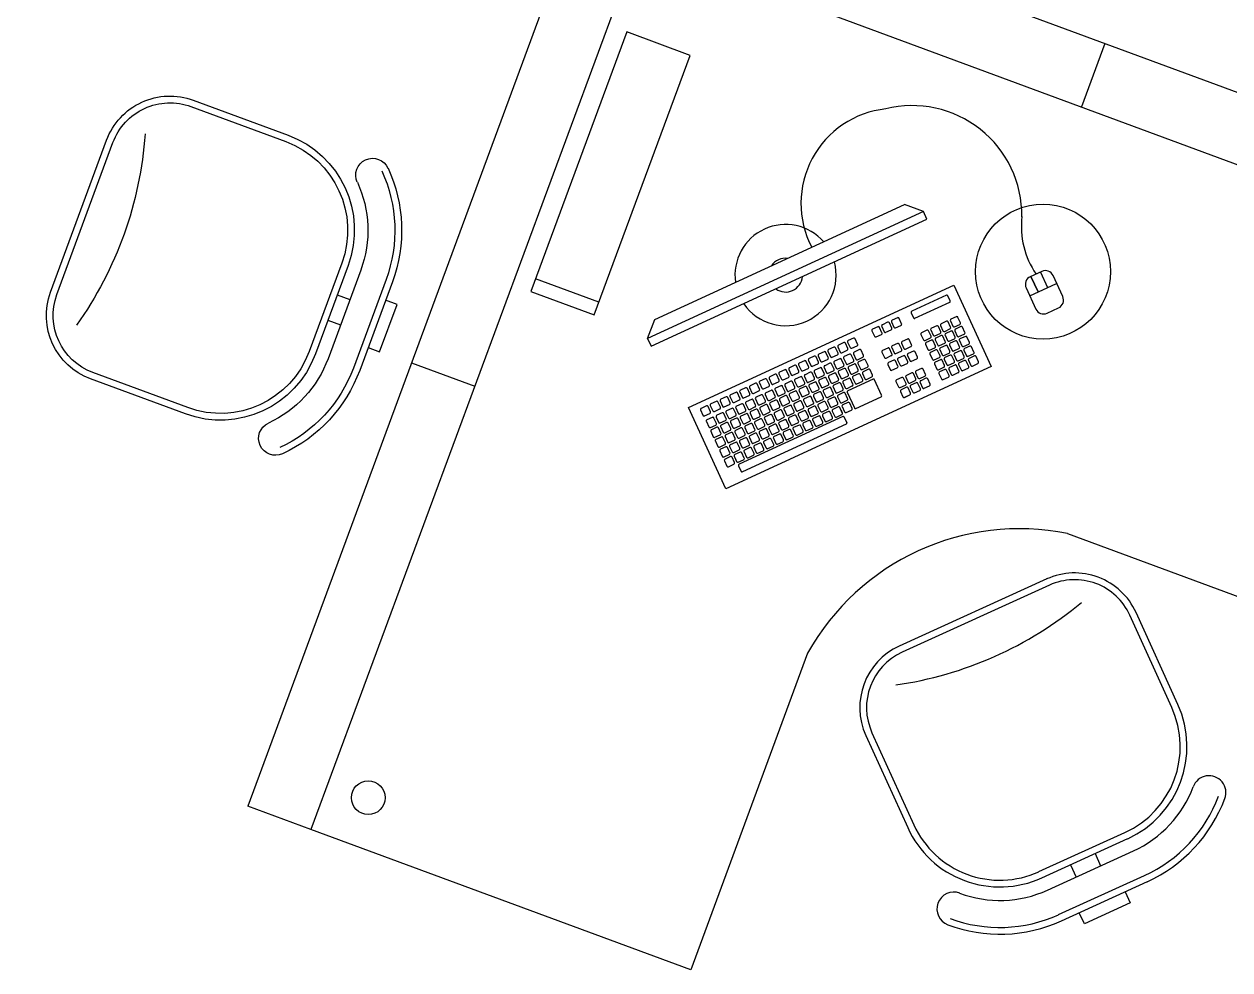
# Model space of a CAD drawing. Header units: millimetres. Extents: x 0 to 86.4, y -30.6 to 19.1.
# Drawn here: x 39.626 to 41.413, y -1.229 to 0.172 of the extents above; entities that cross this region are included whole.
import ezdxf

# ---------------------------------------------------------------- set-up
doc = ezdxf.new("R2010")
doc.units = ezdxf.units.MM
doc.layers.add('AR-MOB', color=2, linetype='Continuous')

# ---------------------------------------------------------------- blocks, each defined once
blk = doc.blocks.new('2 ESTACOES VERTOCAL')
at = {"color": 1}
for p, q in [((9.6849, 14.59), (10.2849, 14.5901)), ((9.685, 14.09), (9.6849, 14.59)), ((9.2018, 14.3242), (9.1024, 14.2256)), ((9.2511, 14.2745), (9.1517, 14.1759)), ((9.2109, 14.2488), (9.1968, 14.263)), ((9.5547, 14.1673), (9.4491, 14.2738)), ((9.1825, 14.2206), (9.1684, 14.2348)), ((9.3838, 13.871), (9.5542, 14.04)), ((9.1509, 13.978), (9.2565, 13.8715)), ((9.385, 13.79), (8.885, 13.7899)), ((10.1555, 13.7096), (10.2555, 13.7096))]:
    blk.add_line(p, q, dxfattribs=at)
at = {"color": 2, "linetype": 'Continuous'}
for p, q in [((10.285, 13.1901), (10.2849, 14.5901)), ((10.2849, 14.5901), (10.3849, 14.5901)), ((10.385, 13.1899), (10.3849, 14.5901)), ((10.3849, 13.89), (10.2849, 13.89)), ((10.285, 13.1901), (8.885, 13.1899)), ((9.585, 13.0899), (9.585, 13.19)), ((10.285, 13.0899), (8.885, 13.0899))]:
    blk.add_line(p, q, dxfattribs=at)
at = {"color": 2}
for p, q in [((9.1947, 14.3313), (9.0953, 14.2327)), ((9.1083, 14.2712), (9.1612, 14.3237)), ((9.1612, 14.3237), (9.174, 14.3108)), ((9.2299, 14.2958), (9.1305, 14.1972)), ((9.244, 14.2816), (9.1446, 14.183)), ((9.5618, 14.1743), (9.4562, 14.2808)), ((9.1211, 14.2583), (9.1083, 14.2712)), ((9.3908, 13.8639), (9.5612, 14.0329)), ((9.1438, 13.9709), (9.2494, 13.8644)), ((10.069, 13.735), (10.069, 13.705)), ((10.069, 13.705), (9.7808, 13.4168)), ((9.5598, 13.4791), (9.5288, 13.448)), ((9.5572, 13.4406), (9.5393, 13.4585)), ((9.5681, 13.4515), (9.5502, 13.4694)), ((9.5502, 13.4694), (9.5681, 13.4515)), ((9.7508, 13.4168), (9.7808, 13.4168))]:
    blk.add_line(p, q, dxfattribs=at)
at = {"color": 252}
for p, q in [((9.7489, 13.7518), (9.8685, 13.8714)), ((9.8773, 13.8649), (9.8708, 13.8714)), ((9.7576, 13.743), (9.8773, 13.8626)), ((9.8852, 13.857), (9.8821, 13.8601)), ((9.7554, 13.743), (9.7489, 13.7495)), ((9.7633, 13.7351), (9.7602, 13.7382)), ((9.7437, 13.7249), (9.7146, 13.6958)), ((9.764, 13.7069), (9.746, 13.7249)), ((9.7146, 13.6935), (9.7327, 13.6755)), ((9.7349, 13.6755), (9.764, 13.7046)), ((9.6786, 13.6815), (9.6816, 13.6845)), ((9.6873, 13.6727), (9.6904, 13.6757)), ((9.7079, 13.5694), (9.6678, 13.5293)), ((9.716, 13.5636), (9.7101, 13.5694)), ((9.6759, 13.5212), (9.716, 13.5613)), ((9.6678, 13.5271), (9.6736, 13.5212))]:
    blk.add_line(p, q, dxfattribs=at)
at = {"color": 2}
blk.add_lwpolyline([(9.5769, 13.5972), (9.883, 13.9033), (9.9767, 13.8096), (9.6706, 13.5035)], close=True, dxfattribs=at)
at = {"color": 252}
for points in [[(9.8996, 13.8653), (9.8934, 13.8714, 0.414214), (9.8908, 13.8714), (9.8847, 13.8653, 0.414214), (9.8847, 13.8626), (9.8908, 13.8565, 0.414214), (9.8934, 13.8565), (9.8996, 13.8626, 0.414214)], [(9.8882, 13.854), (9.8821, 13.8601, 0.414214), (9.8795, 13.8601), (9.8733, 13.854, 0.414214), (9.8733, 13.8513), (9.8795, 13.8452, 0.414214), (9.8821, 13.8452), (9.8882, 13.8513, 0.414214)], [(9.9109, 13.854), (9.9048, 13.8601, 0.414214), (9.9021, 13.8601), (9.896, 13.854, 0.414214), (9.896, 13.8513), (9.9021, 13.8452, 0.414214), (9.9048, 13.8452), (9.9109, 13.8513, 0.414214)], [(9.8656, 13.8313), (9.8595, 13.8375, 0.414214), (9.8568, 13.8375), (9.8507, 13.8313, 0.414214), (9.8507, 13.8287), (9.8568, 13.8226, 0.414214), (9.8595, 13.8226), (9.8656, 13.8287, 0.414214)], [(9.8769, 13.8427), (9.8708, 13.8488, 0.414214), (9.8681, 13.8488), (9.862, 13.8427, 0.414214), (9.862, 13.84), (9.8681, 13.8339, 0.414214), (9.8708, 13.8339), (9.8769, 13.84, 0.414214)], [(9.8882, 13.8313), (9.8821, 13.8375, 0.414214), (9.8795, 13.8375), (9.8733, 13.8313, 0.414214), (9.8733, 13.8287), (9.8795, 13.8226, 0.414214), (9.8821, 13.8226), (9.8882, 13.8287, 0.414214)], [(9.8996, 13.8427), (9.8934, 13.8488, 0.414214), (9.8908, 13.8488), (9.8847, 13.8427, 0.414214), (9.8847, 13.84), (9.8908, 13.8339, 0.414214), (9.8934, 13.8339), (9.8996, 13.84, 0.414214)], [(9.9109, 13.8313), (9.9048, 13.8375, 0.414214), (9.9021, 13.8375), (9.896, 13.8313, 0.414214), (9.896, 13.8287), (9.9021, 13.8226, 0.414214), (9.9048, 13.8226), (9.9109, 13.8287, 0.414214)], [(9.9222, 13.8427), (9.9161, 13.8488, 0.414214), (9.9134, 13.8488), (9.9073, 13.8427, 0.414214), (9.9073, 13.84), (9.9134, 13.8339, 0.414214), (9.9161, 13.8339), (9.9222, 13.84, 0.414214)], [(9.9335, 13.8313), (9.9274, 13.8375, 0.414214), (9.9247, 13.8375), (9.9186, 13.8313, 0.414214), (9.9186, 13.8287), (9.9247, 13.8226, 0.414214), (9.9274, 13.8226), (9.9335, 13.8287, 0.414214)], [(9.843, 13.8087), (9.8369, 13.8148, 0.414214), (9.8342, 13.8148), (9.8281, 13.8087, 0.414214), (9.8281, 13.806), (9.8342, 13.7999, 0.414214), (9.8369, 13.7999), (9.843, 13.806, 0.414214)], [(9.8543, 13.82), (9.8482, 13.8261, 0.414214), (9.8455, 13.8261), (9.8394, 13.82, 0.414214), (9.8394, 13.8174), (9.8455, 13.8112, 0.414214), (9.8482, 13.8112), (9.8543, 13.8174, 0.414214)], [(9.8656, 13.8087), (9.8595, 13.8148, 0.414214), (9.8568, 13.8148), (9.8507, 13.8087, 0.414214), (9.8507, 13.806), (9.8568, 13.7999, 0.414214), (9.8595, 13.7999), (9.8656, 13.806, 0.414214)], [(9.8769, 13.82), (9.8708, 13.8261, 0.414214), (9.8681, 13.8261), (9.862, 13.82, 0.414214), (9.862, 13.8174), (9.8681, 13.8112, 0.414214), (9.8708, 13.8112), (9.8769, 13.8174, 0.414214)], [(9.8882, 13.8087), (9.8821, 13.8148, 0.414214), (9.8795, 13.8148), (9.8733, 13.8087, 0.414214), (9.8733, 13.806), (9.8795, 13.7999, 0.414214), (9.8821, 13.7999), (9.8882, 13.806, 0.414214)], [(9.8996, 13.82), (9.8934, 13.8261, 0.414214), (9.8908, 13.8261), (9.8847, 13.82, 0.414214), (9.8847, 13.8174), (9.8908, 13.8112, 0.414214), (9.8934, 13.8112), (9.8996, 13.8174, 0.414214)], [(9.9109, 13.8087), (9.9048, 13.8148, 0.414214), (9.9021, 13.8148), (9.896, 13.8087, 0.414214), (9.896, 13.806), (9.9021, 13.7999, 0.414214), (9.9048, 13.7999), (9.9109, 13.806, 0.414214)], [(9.9222, 13.82), (9.9161, 13.8261, 0.414214), (9.9134, 13.8261), (9.9073, 13.82, 0.414214), (9.9073, 13.8174), (9.9134, 13.8112, 0.414214), (9.9161, 13.8112), (9.9222, 13.8174, 0.414214)], [(9.9335, 13.8087), (9.9274, 13.8148, 0.414214), (9.9247, 13.8148), (9.9186, 13.8087, 0.414214), (9.9186, 13.806), (9.9247, 13.7999, 0.414214), (9.9274, 13.7999), (9.9335, 13.806, 0.414214)], [(9.9448, 13.82), (9.9387, 13.8261, 0.414214), (9.936, 13.8261), (9.9299, 13.82, 0.414214), (9.9299, 13.8174), (9.936, 13.8112, 0.414214), (9.9387, 13.8112), (9.9448, 13.8174, 0.414214)], [(9.8317, 13.7974), (9.8256, 13.8035, 0.414214), (9.8229, 13.8035), (9.8168, 13.7974, 0.414214), (9.8168, 13.7947), (9.8229, 13.7886, 0.414214), (9.8256, 13.7886), (9.8317, 13.7947, 0.414214)], [(9.8543, 13.7974), (9.8482, 13.8035, 0.414214), (9.8455, 13.8035), (9.8394, 13.7974, 0.414214), (9.8394, 13.7947), (9.8455, 13.7886, 0.414214), (9.8482, 13.7886), (9.8543, 13.7947, 0.414214)], [(9.8769, 13.7974), (9.8708, 13.8035, 0.414214), (9.8681, 13.8035), (9.862, 13.7974, 0.414214), (9.862, 13.7947), (9.8681, 13.7886, 0.414214), (9.8708, 13.7886), (9.8769, 13.7947, 0.414214)], [(9.8996, 13.7974), (9.8934, 13.8035, 0.414214), (9.8908, 13.8035), (9.8847, 13.7974, 0.414214), (9.8847, 13.7947), (9.8908, 13.7886, 0.414214), (9.8934, 13.7886), (9.8996, 13.7947, 0.414214)], [(9.9222, 13.7974), (9.9161, 13.8035, 0.414214), (9.9134, 13.8035), (9.9073, 13.7974, 0.414214), (9.9073, 13.7947), (9.9134, 13.7886, 0.414214), (9.9161, 13.7886), (9.9222, 13.7947, 0.414214)], [(9.9476, 13.7957), (9.9414, 13.8018, 0.414214), (9.9388, 13.8018), (9.9326, 13.7957, 0.414214), (9.9326, 13.793), (9.9388, 13.7869, 0.414214), (9.9414, 13.7869), (9.9476, 13.793, 0.414214)], [(9.9589, 13.807), (9.9528, 13.8131, 0.414214), (9.9501, 13.8131), (9.944, 13.807, 0.414214), (9.944, 13.8043), (9.9501, 13.7982, 0.414214), (9.9528, 13.7982), (9.9589, 13.8044, 0.414214)], [(9.809, 13.7748), (9.8029, 13.7809, 0.414214), (9.8003, 13.7809), (9.7941, 13.7748, 0.414214), (9.7941, 13.7721), (9.8003, 13.766, 0.414214), (9.8029, 13.766), (9.809, 13.7721, 0.414214)], [(9.8204, 13.7861), (9.8143, 13.7922, 0.414214), (9.8116, 13.7922), (9.8055, 13.7861, 0.414214), (9.8055, 13.7834), (9.8116, 13.7773, 0.414214), (9.8142, 13.7773), (9.8204, 13.7834, 0.414214)], [(9.8317, 13.7748), (9.8256, 13.7809, 0.414214), (9.8229, 13.7809), (9.8168, 13.7748, 0.414214), (9.8168, 13.7721), (9.8229, 13.766, 0.414214), (9.8256, 13.766), (9.8317, 13.7721, 0.414214)], [(9.843, 13.7861), (9.8369, 13.7922, 0.414214), (9.8342, 13.7922), (9.8281, 13.7861, 0.414214), (9.8281, 13.7834), (9.8342, 13.7773, 0.414214), (9.8369, 13.7773), (9.843, 13.7834, 0.414214)], [(9.8543, 13.7748), (9.8482, 13.7809, 0.414214), (9.8455, 13.7809), (9.8394, 13.7748, 0.414214), (9.8394, 13.7721), (9.8455, 13.766, 0.414214), (9.8482, 13.766), (9.8543, 13.7721, 0.414214)], [(9.8656, 13.7861), (9.8595, 13.7922, 0.414214), (9.8568, 13.7922), (9.8507, 13.7861, 0.414214), (9.8507, 13.7834), (9.8568, 13.7773, 0.414214), (9.8595, 13.7773), (9.8656, 13.7834, 0.414214)], [(9.8769, 13.7748), (9.8708, 13.7809, 0.414214), (9.8681, 13.7809), (9.862, 13.7748, 0.414214), (9.862, 13.7721), (9.8681, 13.766, 0.414214), (9.8708, 13.766), (9.8769, 13.7721, 0.414214)], [(9.8882, 13.7861), (9.8821, 13.7922, 0.414214), (9.8795, 13.7922), (9.8733, 13.7861, 0.414214), (9.8733, 13.7834), (9.8795, 13.7773, 0.414214), (9.8821, 13.7773), (9.8882, 13.7834, 0.414214)], [(9.8996, 13.7748), (9.8934, 13.7809, 0.414214), (9.8908, 13.7809), (9.8847, 13.7748, 0.414214), (9.8847, 13.7721), (9.8908, 13.766, 0.414214), (9.8934, 13.766), (9.8996, 13.7721, 0.414214)], [(9.9109, 13.7861), (9.9048, 13.7922, 0.414214), (9.9021, 13.7922), (9.896, 13.7861, 0.414214), (9.896, 13.7834), (9.9021, 13.7773, 0.414214), (9.9048, 13.7773), (9.9109, 13.7834, 0.414214)], [(9.9249, 13.7731), (9.9188, 13.7792, 0.414214), (9.9161, 13.7792), (9.91, 13.7731, 0.414214), (9.91, 13.7704), (9.9161, 13.7643, 0.414214), (9.9188, 13.7643), (9.9249, 13.7704, 0.414214)], [(9.9362, 13.7844), (9.9301, 13.7905, 0.414214), (9.9274, 13.7905), (9.9213, 13.7844, 0.414214), (9.9213, 13.7817), (9.9274, 13.7756, 0.414214), (9.9301, 13.7756), (9.9362, 13.7817, 0.414214)], [(9.7977, 13.7635), (9.7916, 13.7696, 0.414214), (9.7889, 13.7696), (9.7828, 13.7635, 0.414214), (9.7828, 13.7608), (9.7889, 13.7547, 0.414214), (9.7916, 13.7547), (9.7977, 13.7608, 0.414214)], [(9.8204, 13.7635), (9.8143, 13.7696, 0.414214), (9.8116, 13.7696), (9.8055, 13.7635, 0.414214), (9.8055, 13.7608), (9.8116, 13.7547, 0.414214), (9.8142, 13.7547), (9.8204, 13.7608, 0.414214)], [(9.843, 13.7635), (9.8369, 13.7696, 0.414214), (9.8342, 13.7696), (9.8281, 13.7635, 0.414214), (9.8281, 13.7608), (9.8342, 13.7547, 0.414214), (9.8369, 13.7547), (9.843, 13.7608, 0.414214)], [(9.8656, 13.7635), (9.8595, 13.7696, 0.414214), (9.8568, 13.7696), (9.8507, 13.7635, 0.414214), (9.8507, 13.7608), (9.8568, 13.7547, 0.414214), (9.8595, 13.7547), (9.8656, 13.7608, 0.414214)], [(9.8882, 13.7635), (9.8821, 13.7696, 0.414214), (9.8795, 13.7696), (9.8733, 13.7635, 0.414214), (9.8733, 13.7608), (9.8795, 13.7547, 0.414214), (9.8821, 13.7547), (9.8882, 13.7608, 0.414214)], [(9.9136, 13.7618), (9.9075, 13.7679, 0.414214), (9.9048, 13.7679), (9.8987, 13.7618, 0.414214), (9.8987, 13.7591), (9.9048, 13.753, 0.414214), (9.9075, 13.753), (9.9136, 13.7591, 0.414214)], [(9.7751, 13.7408), (9.769, 13.747, 0.414214), (9.7663, 13.747), (9.7602, 13.7408, 0.414214), (9.7602, 13.7382), (9.7663, 13.732, 0.414214), (9.769, 13.732), (9.7751, 13.7382, 0.414214)], [(9.7864, 13.7522), (9.7803, 13.7583, 0.414214), (9.7776, 13.7583), (9.7715, 13.7521, 0.414214), (9.7715, 13.7495), (9.7776, 13.7434, 0.414214), (9.7803, 13.7434), (9.7864, 13.7495, 0.414214)], [(9.7977, 13.7408), (9.7916, 13.747, 0.414214), (9.7889, 13.747), (9.7828, 13.7408, 0.414214), (9.7828, 13.7382), (9.7889, 13.732, 0.414214), (9.7916, 13.732), (9.7977, 13.7382, 0.414214)], [(9.809, 13.7522), (9.8029, 13.7583, 0.414214), (9.8003, 13.7583), (9.7941, 13.7521, 0.414214), (9.7941, 13.7495), (9.8003, 13.7434, 0.414214), (9.8029, 13.7434), (9.809, 13.7495, 0.414214)], [(9.8204, 13.7408), (9.8143, 13.747, 0.414214), (9.8116, 13.747), (9.8055, 13.7408, 0.414214), (9.8055, 13.7382), (9.8116, 13.732, 0.414214), (9.8142, 13.732), (9.8204, 13.7382, 0.414214)], [(9.8317, 13.7522), (9.8256, 13.7583, 0.414214), (9.8229, 13.7583), (9.8168, 13.7521, 0.414214), (9.8168, 13.7495), (9.8229, 13.7434, 0.414214), (9.8256, 13.7434), (9.8317, 13.7495, 0.414214)], [(9.843, 13.7408), (9.8369, 13.747, 0.414214), (9.8342, 13.747), (9.8281, 13.7408, 0.414214), (9.8281, 13.7382), (9.8342, 13.732, 0.414214), (9.8369, 13.732), (9.843, 13.7382, 0.414214)], [(9.8543, 13.7522), (9.8482, 13.7583, 0.414214), (9.8455, 13.7583), (9.8394, 13.7521, 0.414214), (9.8394, 13.7495), (9.8455, 13.7434, 0.414214), (9.8482, 13.7434), (9.8543, 13.7495, 0.414214)], [(9.8656, 13.7408), (9.8595, 13.747, 0.414214), (9.8568, 13.747), (9.8507, 13.7408, 0.414214), (9.8507, 13.7382), (9.8568, 13.732, 0.414214), (9.8595, 13.732), (9.8656, 13.7382, 0.414214)], [(9.8769, 13.7522), (9.8708, 13.7583, 0.414214), (9.8681, 13.7583), (9.862, 13.7521, 0.414214), (9.862, 13.7495), (9.8681, 13.7434, 0.414214), (9.8708, 13.7434), (9.8769, 13.7495, 0.414214)], [(9.891, 13.7391), (9.8849, 13.7453, 0.414214), (9.8822, 13.7453), (9.8761, 13.7391, 0.414214), (9.8761, 13.7365), (9.8822, 13.7304, 0.414214), (9.8849, 13.7304), (9.891, 13.7365, 0.414214)], [(9.9023, 13.7505), (9.8962, 13.7566, 0.414214), (9.8935, 13.7566), (9.8874, 13.7505, 0.414214), (9.8874, 13.7478), (9.8935, 13.7417, 0.414214), (9.8962, 13.7417), (9.9023, 13.7478, 0.414214)], [(9.7638, 13.7295), (9.7577, 13.7356, 0.414214), (9.755, 13.7356), (9.7489, 13.7295, 0.414214), (9.7489, 13.7268), (9.755, 13.7207, 0.414214), (9.7577, 13.7207), (9.7638, 13.7268, 0.414214)], [(9.7864, 13.7295), (9.7803, 13.7356, 0.414214), (9.7776, 13.7356), (9.7715, 13.7295, 0.414214), (9.7715, 13.7268), (9.7776, 13.7207, 0.414214), (9.7803, 13.7207), (9.7864, 13.7268, 0.414214)], [(9.809, 13.7295), (9.8029, 13.7356, 0.414214), (9.8003, 13.7356), (9.7941, 13.7295, 0.414214), (9.7941, 13.7268), (9.8003, 13.7207, 0.414214), (9.8029, 13.7207), (9.809, 13.7268, 0.414214)], [(9.8317, 13.7295), (9.8256, 13.7356, 0.414214), (9.8229, 13.7356), (9.8168, 13.7295, 0.414214), (9.8168, 13.7268), (9.8229, 13.7207, 0.414214), (9.8256, 13.7207), (9.8317, 13.7268, 0.414214)], [(9.8543, 13.7295), (9.8482, 13.7356, 0.414214), (9.8455, 13.7356), (9.8394, 13.7295, 0.414214), (9.8394, 13.7268), (9.8455, 13.7207, 0.414214), (9.8482, 13.7207), (9.8543, 13.7268, 0.414214)], [(9.8797, 13.7278), (9.8736, 13.7339, 0.414214), (9.8709, 13.7339), (9.8648, 13.7278, 0.414214), (9.8648, 13.7252), (9.8709, 13.719, 0.414214), (9.8736, 13.719), (9.8797, 13.7252, 0.414214)], [(9.7751, 13.7182), (9.769, 13.7243, 0.414214), (9.7663, 13.7243), (9.7602, 13.7182, 0.414214), (9.7602, 13.7155), (9.7663, 13.7094, 0.414214), (9.769, 13.7094), (9.7751, 13.7155, 0.414214)], [(9.7864, 13.7069), (9.7803, 13.713, 0.414214), (9.7776, 13.713), (9.7715, 13.7069, 0.414214), (9.7715, 13.7042), (9.7776, 13.6981, 0.414214), (9.7803, 13.6981), (9.7864, 13.7042, 0.414214)], [(9.7977, 13.7182), (9.7916, 13.7243, 0.414214), (9.7889, 13.7243), (9.7828, 13.7182, 0.414214), (9.7828, 13.7155), (9.7889, 13.7094, 0.414214), (9.7916, 13.7094), (9.7977, 13.7155, 0.414214)], [(9.809, 13.7069), (9.8029, 13.713, 0.414214), (9.8003, 13.713), (9.7941, 13.7069, 0.414214), (9.7941, 13.7042), (9.8003, 13.6981, 0.414214), (9.8029, 13.6981), (9.809, 13.7042, 0.414214)], [(9.8204, 13.7182), (9.8143, 13.7243, 0.414214), (9.8116, 13.7243), (9.8055, 13.7182, 0.414214), (9.8055, 13.7155), (9.8116, 13.7094, 0.414214), (9.8142, 13.7094), (9.8204, 13.7155, 0.414214)], [(9.8317, 13.7069), (9.8256, 13.713, 0.414214), (9.8229, 13.713), (9.8168, 13.7069, 0.414214), (9.8168, 13.7042), (9.8229, 13.6981, 0.414214), (9.8256, 13.6981), (9.8317, 13.7042, 0.414214)], [(9.843, 13.7182), (9.8369, 13.7243, 0.414214), (9.8342, 13.7243), (9.8281, 13.7182, 0.414214), (9.8281, 13.7155), (9.8342, 13.7094, 0.414214), (9.8369, 13.7094), (9.843, 13.7155, 0.414214)], [(9.857, 13.7052), (9.8509, 13.7113, 0.414214), (9.8483, 13.7113), (9.8421, 13.7052, 0.414214), (9.8421, 13.7025), (9.8483, 13.6964, 0.414214), (9.8509, 13.6964), (9.857, 13.7025, 0.414214)], [(9.8684, 13.7165), (9.8622, 13.7226, 0.414214), (9.8596, 13.7226), (9.8535, 13.7165, 0.414214), (9.8535, 13.7138), (9.8596, 13.7077, 0.414214), (9.8622, 13.7077), (9.8684, 13.7138, 0.414214)], [(9.7638, 13.6843), (9.7577, 13.6904, 0.414214), (9.755, 13.6904), (9.7489, 13.6843, 0.414214), (9.7489, 13.6816), (9.755, 13.6755, 0.414214), (9.7577, 13.6755), (9.7638, 13.6816, 0.414214)], [(9.7751, 13.6956), (9.769, 13.7017, 0.414214), (9.7663, 13.7017), (9.7602, 13.6956, 0.414214), (9.7602, 13.6929), (9.7663, 13.6868, 0.414214), (9.769, 13.6868), (9.7751, 13.6929, 0.414214)], [(9.7864, 13.6843), (9.7803, 13.6904, 0.414214), (9.7776, 13.6904), (9.7715, 13.6843, 0.414214), (9.7715, 13.6816), (9.7776, 13.6755, 0.414214), (9.7803, 13.6755), (9.7864, 13.6816, 0.414214)], [(9.7977, 13.6956), (9.7916, 13.7017, 0.414214), (9.7889, 13.7017), (9.7828, 13.6956, 0.414214), (9.7828, 13.6929), (9.7889, 13.6868, 0.414214), (9.7916, 13.6868), (9.7977, 13.6929, 0.414214)], [(9.809, 13.6843), (9.8029, 13.6904, 0.414214), (9.8003, 13.6904), (9.7941, 13.6843, 0.414214), (9.7941, 13.6816), (9.8003, 13.6755, 0.414214), (9.8029, 13.6755), (9.809, 13.6816, 0.414214)], [(9.8204, 13.6956), (9.8143, 13.7017, 0.414214), (9.8116, 13.7017), (9.8055, 13.6956, 0.414214), (9.8055, 13.6929), (9.8116, 13.6868, 0.414214), (9.8142, 13.6868), (9.8204, 13.6929, 0.414214)], [(9.8457, 13.6939), (9.8396, 13.7, 0.414214), (9.8369, 13.7), (9.8308, 13.6939, 0.414214), (9.8308, 13.6912), (9.8369, 13.6851, 0.414214), (9.8396, 13.6851), (9.8457, 13.6912, 0.414214)], [(9.6791, 13.6671), (9.673, 13.6732, 0.414214), (9.6703, 13.6732), (9.6642, 13.6671, 0.414214), (9.6642, 13.6644), (9.6703, 13.6583, 0.414214), (9.673, 13.6583), (9.6791, 13.6644, 0.414214)], [(9.6904, 13.6784), (9.6843, 13.6845, 0.414214), (9.6816, 13.6845), (9.6755, 13.6784, 0.414214), (9.6755, 13.6757), (9.6816, 13.6696, 0.414214), (9.6843, 13.6696), (9.6904, 13.6757, 0.414214)], [(9.7017, 13.6671), (9.6956, 13.6732, 0.414214), (9.6929, 13.6732), (9.6868, 13.6671, 0.414214), (9.6868, 13.6644), (9.6929, 13.6583, 0.414214), (9.6956, 13.6583), (9.7017, 13.6644, 0.414214)], [(9.7525, 13.673), (9.7464, 13.6791, 0.414214), (9.7437, 13.6791), (9.7376, 13.673, 0.414214), (9.7376, 13.6703), (9.7437, 13.6642, 0.414214), (9.7464, 13.6642), (9.7525, 13.6703, 0.414214)], [(9.7751, 13.673), (9.769, 13.6791, 0.414214), (9.7663, 13.6791), (9.7602, 13.673, 0.414214), (9.7602, 13.6703), (9.7663, 13.6642, 0.414214), (9.769, 13.6642), (9.7751, 13.6703, 0.414214)], [(9.7977, 13.673), (9.7916, 13.6791, 0.414214), (9.7889, 13.6791), (9.7828, 13.673, 0.414214), (9.7828, 13.6703), (9.7889, 13.6642, 0.414214), (9.7916, 13.6642), (9.7977, 13.6703, 0.414214)], [(9.8231, 13.6713), (9.817, 13.6774, 0.414214), (9.8143, 13.6774), (9.8082, 13.6713, 0.414214), (9.8082, 13.6686), (9.8143, 13.6625, 0.414214), (9.817, 13.6625), (9.8231, 13.6686, 0.414214)], [(9.8344, 13.6826), (9.8283, 13.6887, 0.414214), (9.8256, 13.6887), (9.8195, 13.6826, 0.414214), (9.8195, 13.6799), (9.8256, 13.6738, 0.414214), (9.8283, 13.6738), (9.8344, 13.6799, 0.414214)], [(9.6678, 13.6558), (9.6617, 13.6619, 0.414214), (9.659, 13.6619), (9.6529, 13.6558, 0.414214), (9.6529, 13.6531), (9.659, 13.647, 0.414214), (9.6617, 13.647), (9.6678, 13.6531, 0.414214)], [(9.6904, 13.6558), (9.6843, 13.6619, 0.414214), (9.6816, 13.6619), (9.6755, 13.6558, 0.414214), (9.6755, 13.6531), (9.6816, 13.647, 0.414214), (9.6843, 13.647), (9.6904, 13.6531, 0.414214)], [(9.7638, 13.6616), (9.7577, 13.6678, 0.414214), (9.755, 13.6678), (9.7489, 13.6616, 0.414214), (9.7489, 13.659), (9.755, 13.6529, 0.414214), (9.7577, 13.6529), (9.7638, 13.659, 0.414214)], [(9.7751, 13.6503), (9.769, 13.6564, 0.414214), (9.7663, 13.6564), (9.7602, 13.6503, 0.414214), (9.7602, 13.6476), (9.7663, 13.6415, 0.414214), (9.769, 13.6415), (9.7751, 13.6477, 0.414214)], [(9.7864, 13.6616), (9.7803, 13.6678, 0.414214), (9.7776, 13.6678), (9.7715, 13.6616, 0.414214), (9.7715, 13.659), (9.7776, 13.6529, 0.414214), (9.7803, 13.6529), (9.7864, 13.659, 0.414214)], [(9.8005, 13.6486), (9.7944, 13.6547, 0.414214), (9.7917, 13.6547), (9.7856, 13.6486, 0.414214), (9.7856, 13.646), (9.7917, 13.6398, 0.414214), (9.7944, 13.6398), (9.8005, 13.646, 0.414214)], [(9.8118, 13.66), (9.8057, 13.6661, 0.414214), (9.803, 13.6661), (9.7969, 13.6599, 0.414214), (9.7969, 13.6573), (9.803, 13.6512, 0.414214), (9.8057, 13.6512), (9.8118, 13.6573, 0.414214)], [(9.646, 13.6339), (9.6399, 13.6401, 0.414214), (9.6372, 13.6401), (9.6311, 13.6339, 0.414214), (9.6311, 13.6313), (9.6372, 13.6251, 0.414214), (9.6399, 13.6251), (9.646, 13.6313, 0.414214)], [(9.6791, 13.6445), (9.673, 13.6506, 0.414214), (9.6703, 13.6506), (9.6642, 13.6445, 0.414214), (9.6642, 13.6418), (9.6703, 13.6357, 0.414214), (9.673, 13.6357), (9.6791, 13.6418, 0.414214)], [(9.7106, 13.636), (9.7045, 13.6421, 0.414214), (9.7018, 13.6421), (9.6957, 13.636, 0.414214), (9.6957, 13.6333), (9.7018, 13.6272, 0.414214), (9.7045, 13.6272), (9.7106, 13.6333, 0.414214)], [(9.7219, 13.6473), (9.7158, 13.6534, 0.414214), (9.7131, 13.6534), (9.707, 13.6473, 0.414214), (9.707, 13.6446), (9.7131, 13.6385, 0.414214), (9.7158, 13.6385), (9.7219, 13.6446, 0.414214)], [(9.7364, 13.6334), (9.7303, 13.6395, 0.414214), (9.7276, 13.6395), (9.7215, 13.6334, 0.414214), (9.7215, 13.6307), (9.7276, 13.6246, 0.414214), (9.7303, 13.6246), (9.7364, 13.6307, 0.414214)], [(9.7892, 13.6373), (9.783, 13.6434, 0.414214), (9.7804, 13.6434), (9.7743, 13.6373, 0.414214), (9.7743, 13.6346), (9.7804, 13.6285, 0.414214), (9.783, 13.6285), (9.7892, 13.6346, 0.414214)], [(9.6347, 13.6226), (9.6285, 13.6287, 0.414214), (9.6259, 13.6287), (9.6197, 13.6226, 0.414214), (9.6197, 13.6199), (9.6259, 13.6138, 0.414214), (9.6285, 13.6138), (9.6347, 13.6199, 0.414214)], [(9.6573, 13.6226), (9.6512, 13.6287, 0.414214), (9.6485, 13.6287), (9.6424, 13.6226, 0.414214), (9.6424, 13.6199), (9.6485, 13.6138, 0.414214), (9.6512, 13.6138), (9.6573, 13.6199, 0.414214)], [(9.6993, 13.6247), (9.6932, 13.6308, 0.414214), (9.6905, 13.6308), (9.6844, 13.6247, 0.414214), (9.6844, 13.622), (9.6905, 13.6159, 0.414214), (9.6932, 13.6159), (9.6993, 13.622, 0.414214)], [(9.7251, 13.6221), (9.719, 13.6282, 0.414214), (9.7163, 13.6282), (9.7102, 13.6221, 0.414214), (9.7102, 13.6194), (9.7163, 13.6133, 0.414214), (9.719, 13.6133), (9.7251, 13.6194, 0.414214)], [(9.612, 13.6), (9.6059, 13.6061, 0.414214), (9.6032, 13.6061), (9.5971, 13.6, 0.414214), (9.5971, 13.5973), (9.6032, 13.5912, 0.414214), (9.6059, 13.5912), (9.612, 13.5973, 0.414214)], [(9.6233, 13.6113), (9.6172, 13.6174, 0.414214), (9.6145, 13.6174), (9.6084, 13.6113, 0.414214), (9.6084, 13.6086), (9.6145, 13.6025, 0.414214), (9.6172, 13.6025), (9.6233, 13.6086, 0.414214)], [(9.6347, 13.6), (9.6285, 13.6061, 0.414214), (9.6259, 13.6061), (9.6197, 13.6, 0.414214), (9.6197, 13.5973), (9.6259, 13.5912, 0.414214), (9.6285, 13.5912), (9.6347, 13.5973, 0.414214)], [(9.646, 13.6113), (9.6399, 13.6174, 0.414214), (9.6372, 13.6174), (9.6311, 13.6113, 0.414214), (9.6311, 13.6086), (9.6372, 13.6025, 0.414214), (9.6399, 13.6025), (9.646, 13.6086, 0.414214)], [(9.6573, 13.6), (9.6512, 13.6061, 0.414214), (9.6485, 13.6061), (9.6424, 13.6, 0.414214), (9.6424, 13.5973), (9.6485, 13.5912, 0.414214), (9.6512, 13.5912), (9.6573, 13.5973, 0.414214)], [(9.6686, 13.6113), (9.6625, 13.6174, 0.414214), (9.6598, 13.6174), (9.6537, 13.6113, 0.414214), (9.6537, 13.6086), (9.6598, 13.6025, 0.414214), (9.6625, 13.6025), (9.6686, 13.6086, 0.414214)], [(9.6799, 13.6), (9.6738, 13.6061, 0.414214), (9.6711, 13.6061), (9.665, 13.6, 0.414214), (9.665, 13.5973), (9.6711, 13.5912, 0.414214), (9.6738, 13.5912), (9.6799, 13.5973, 0.414214)], [(9.7138, 13.6108), (9.7077, 13.6169, 0.414214), (9.705, 13.6169), (9.6989, 13.6108, 0.414214), (9.6989, 13.6081), (9.705, 13.602, 0.414214), (9.7077, 13.602), (9.7138, 13.6081, 0.414214)], [(9.7499, 13.5977), (9.7438, 13.6038, 0.414214), (9.7411, 13.6038), (9.735, 13.5977, 0.414214), (9.735, 13.595), (9.7411, 13.5889, 0.414214), (9.7438, 13.5889), (9.7499, 13.595, 0.414214)], [(9.7612, 13.609), (9.7551, 13.6151, 0.414214), (9.7524, 13.6151), (9.7463, 13.609, 0.414214), (9.7463, 13.6063), (9.7524, 13.6002, 0.414214), (9.7551, 13.6002), (9.7612, 13.6063, 0.414214)], [(9.6233, 13.5887), (9.6172, 13.5948, 0.414214), (9.6145, 13.5948), (9.6084, 13.5887, 0.414214), (9.6084, 13.586), (9.6145, 13.5799, 0.414214), (9.6172, 13.5799), (9.6233, 13.586, 0.414214)], [(9.6347, 13.5774), (9.6285, 13.5835, 0.414214), (9.6259, 13.5835), (9.6197, 13.5774, 0.414214), (9.6197, 13.5747), (9.6259, 13.5686, 0.414214), (9.6285, 13.5686), (9.6347, 13.5747, 0.414214)], [(9.646, 13.5887), (9.6399, 13.5948, 0.414214), (9.6372, 13.5948), (9.6311, 13.5887, 0.414214), (9.6311, 13.586), (9.6372, 13.5799, 0.414214), (9.6399, 13.5799), (9.646, 13.586, 0.414214)], [(9.6573, 13.5774), (9.6512, 13.5835, 0.414214), (9.6485, 13.5835), (9.6424, 13.5774, 0.414214), (9.6424, 13.5747), (9.6485, 13.5686, 0.414214), (9.6512, 13.5686), (9.6573, 13.5747, 0.414214)], [(9.6686, 13.5887), (9.6625, 13.5948, 0.414214), (9.6598, 13.5948), (9.6537, 13.5887, 0.414214), (9.6537, 13.586), (9.6598, 13.5799, 0.414214), (9.6625, 13.5799), (9.6686, 13.586, 0.414214)], [(9.6799, 13.5774), (9.6738, 13.5835, 0.414214), (9.6711, 13.5835), (9.665, 13.5774, 0.414214), (9.665, 13.5747), (9.6711, 13.5686, 0.414214), (9.6738, 13.5686), (9.6799, 13.5747, 0.414214)], [(9.6912, 13.5887), (9.6851, 13.5948, 0.414214), (9.6824, 13.5948), (9.6763, 13.5887, 0.414214), (9.6763, 13.586), (9.6824, 13.5799, 0.414214), (9.6851, 13.5799), (9.6912, 13.586, 0.414214)], [(9.7386, 13.5864), (9.7325, 13.5925, 0.414214), (9.7298, 13.5925), (9.7237, 13.5864, 0.414214), (9.7237, 13.5837), (9.7298, 13.5776, 0.414214), (9.7325, 13.5776), (9.7386, 13.5837, 0.414214)], [(9.646, 13.5661), (9.6399, 13.5722, 0.414214), (9.6372, 13.5722), (9.6311, 13.5661, 0.414214), (9.6311, 13.5634), (9.6372, 13.5573, 0.414214), (9.6399, 13.5573), (9.646, 13.5634, 0.414214)], [(9.6686, 13.5661), (9.6625, 13.5722, 0.414214), (9.6598, 13.5722), (9.6537, 13.5661, 0.414214), (9.6537, 13.5634), (9.6598, 13.5573, 0.414214), (9.6625, 13.5573), (9.6686, 13.5634, 0.414214)], [(9.6573, 13.5547), (9.6512, 13.5609, 0.414214), (9.6485, 13.5609), (9.6424, 13.5547, 0.414214), (9.6424, 13.5521), (9.6485, 13.546, 0.414214), (9.6512, 13.546), (9.6573, 13.5521, 0.414214)]]:
    blk.add_lwpolyline(points, format="xyb", close=True, dxfattribs=at)
at = {"color": 1}
for points in [[(10.0602, 13.7438), (9.742, 13.4256), (9.7508, 13.4168), (10.069, 13.735)], [(10.2555, 13.3196), (10.2555, 13.7296), (10.1555, 13.7296), (10.1555, 13.3196)]]:
    blk.add_lwpolyline(points, close=True, dxfattribs=at)
at = {"color": 2}
blk.add_lwpolyline([(9.5135, 13.481, 0.414214), (9.5135, 13.4633), (9.5379, 13.4389, 0.414214), (9.5555, 13.4389), (9.5689, 13.4523, 0.414214), (9.5689, 13.47), (9.5445, 13.4944, 0.414214), (9.5268, 13.4944)], format="xyb", close=True, dxfattribs=at)
at = {"color": 1, "linetype": 'Continuous'}
blk.add_circle((10.2216, 14.5165), 0.025, dxfattribs=at)
at = {"color": 1}
blk.add_circle((9.5538, 13.4387), 0.1, dxfattribs=at)
at = {"color": 2}
for centre, radius, start, end in [((9.3497, 14.1752), 0.22, 89.7713, 134.7713), ((9.3504, 14.3702), 0.025, 269.7713, 89.7713), ((9.3497, 14.1752), 0.17, 89.7713, 134.7713), ((9.3497, 14.1752), 0.15, 44.7713, 134.7713), ((9.2503, 14.0766), 0.22, 134.7713, 179.7713), ((9.2503, 14.0766), 0.17, 134.7713, 179.7713), ((9.2503, 14.0766), 0.15, 134.7713, 224.7713), ((9.4908, 14.1039), 0.1, 314.7713, 44.7713), ((9.0553, 14.0773), 0.025, 179.7713, 359.7713), ((9.3204, 13.9349), 0.1, 224.7713, 314.7713), ((9.7933, 13.4194), 0.1408, 296.4247, 47.8411), ((9.4914, 13.3446), 0.1233, 13.3701, 54.9545), ((9.7645, 13.4276), 0.1625, 199.57, 304.2723)]:
    blk.add_arc(centre, radius, start, end, dxfattribs=at)
at = {"color": 1}
for centre, radius, start, end in [((9.3497, 14.1752), 0.21, 89.7713, 134.7713), ((9.3497, 14.1752), 0.14, 44.7713, 134.7713), ((9.2503, 14.0766), 0.21, 134.7713, 179.7713), ((9.2503, 14.0766), 0.14, 134.7713, 224.7713), ((9.4908, 14.1039), 0.09, 314.7713, 44.7713), ((9.8097, 13.6021), 0.5534, 118.4624, 150.0204), ((9.33, 14.145), 0.3592, 278.8143, 351.2007), ((9.3204, 13.9349), 0.09, 224.7713, 314.7713), ((9.9099, 13.5759), 0.075, 54.5941, 215.4059), ((9.9099, 13.5759), 0.075, 241.4299, 28.5701), ((9.9099, 13.5759), 0.025, 75, 195), ((9.9099, 13.5759), 0.025, 283.0519, 346.9481)]:
    blk.add_arc(centre, radius, start, end, dxfattribs=at)
at = {"color": 252}
for centre, start, end in [((9.8697, 13.8703), 45, 135), ((9.8762, 13.8638), 315, 45), ((9.75, 13.7506), 135, 225), ((9.7565, 13.7441), 225, 315), ((9.7449, 13.7238), 45, 135), ((9.7157, 13.6947), 135, 225), ((9.7629, 13.7057), 315, 45), ((9.7338, 13.6766), 225, 315), ((9.709, 13.5683), 45, 135), ((9.7149, 13.5625), 315, 45), ((9.6689, 13.5282), 135, 225), ((9.6748, 13.5223), 225, 315)]:
    blk.add_arc(centre, 0.0016, start, end, dxfattribs=at)
blk = doc.blocks.new('CADEIRA-S')
at = {"color": 2}
for p, q in [((0.0718, 0.2686), (-0.0682, 0.2686)), ((0.0718, 0.2186), (-0.0682, 0.2186)), ((0.0718, 0.1986), (-0.0682, 0.1986)), ((-0.2182, 0.0486), (-0.2182, -0.1014)), ((0.2218, -0.1014), (0.2218, 0.0486)), ((-0.1182, -0.2014), (0.1218, -0.2014))]:
    blk.add_line(p, q, dxfattribs=at)
at = {"color": 1}
for p, q in [((0.0718, 0.2586), (-0.0682, 0.2586)), ((-0.0148, 0.1986), (-0.0149, 0.2186)), ((0.0252, 0.1986), (0.0251, 0.2186)), ((0.0718, 0.1886), (-0.0682, 0.1886)), ((-0.2082, 0.0486), (-0.2082, -0.1014)), ((0.2118, -0.1014), (0.2118, 0.0486)), ((-0.1182, -0.1914), (0.1218, -0.1914))]:
    blk.add_line(p, q, dxfattribs=at)
at = {"color": 2}
blk.add_lwpolyline([(-0.032, 0.2686), (-0.032, 0.2867), (0.0426, 0.2867), (0.0426, 0.2686)], dxfattribs=at)
for centre, radius, start, end in [((-0.0682, 0.0486), 0.22, 90, 135), ((0.0718, 0.0486), 0.22, 45, 90), ((-0.0682, 0.0486), 0.17, 90, 135), ((0.0718, 0.0486), 0.17, 45, 90), ((-0.2061, 0.1864), 0.025, 135, 315), ((-0.0682, 0.0486), 0.15, 90, 180), ((0.0718, 0.0486), 0.15, 0, 90), ((0.2097, 0.1864), 0.025, 225, 45), ((-0.1182, -0.1014), 0.1, 180, 270), ((0.1218, -0.1014), 0.1, 270, 0)]:
    blk.add_arc(centre, radius, start, end, dxfattribs=at)
at = {"color": 1}
for centre, radius, start, end in [((-0.0682, 0.0486), 0.21, 90, 135), ((0.0718, 0.0486), 0.21, 45, 90), ((-0.0682, 0.0486), 0.14, 90, 180), ((0.0718, 0.0486), 0.14, 0, 90), ((-0.1182, -0.1014), 0.09, 180, 270), ((0.1218, -0.1014), 0.09, 270, 0), ((-0.0052, -0.6823), 0.5534, 73.6911, 105.2491)]:
    blk.add_arc(centre, radius, start, end, dxfattribs=at)

msp = doc.modelspace()

# ---------------------------------------------------------------- block references
at = {"layer": 'AR-MOB', "rotation": 159.7081243131241}
msp.add_blockref('2 ESTACOES VERTOCAL', (54.7577, 9.0965), dxfattribs=at)
at = {"layer": 'AR-MOB', "color": 0, "linetype": 'ByBlock', "xscale": -1, "rotation": 249.7283541412831}
for p in [(40.1376, 0.4727), (39.8951, -0.1841)]:
    msp.add_blockref('CADEIRA-S', p, dxfattribs=at)

doc.saveas('drawing.dxf')
